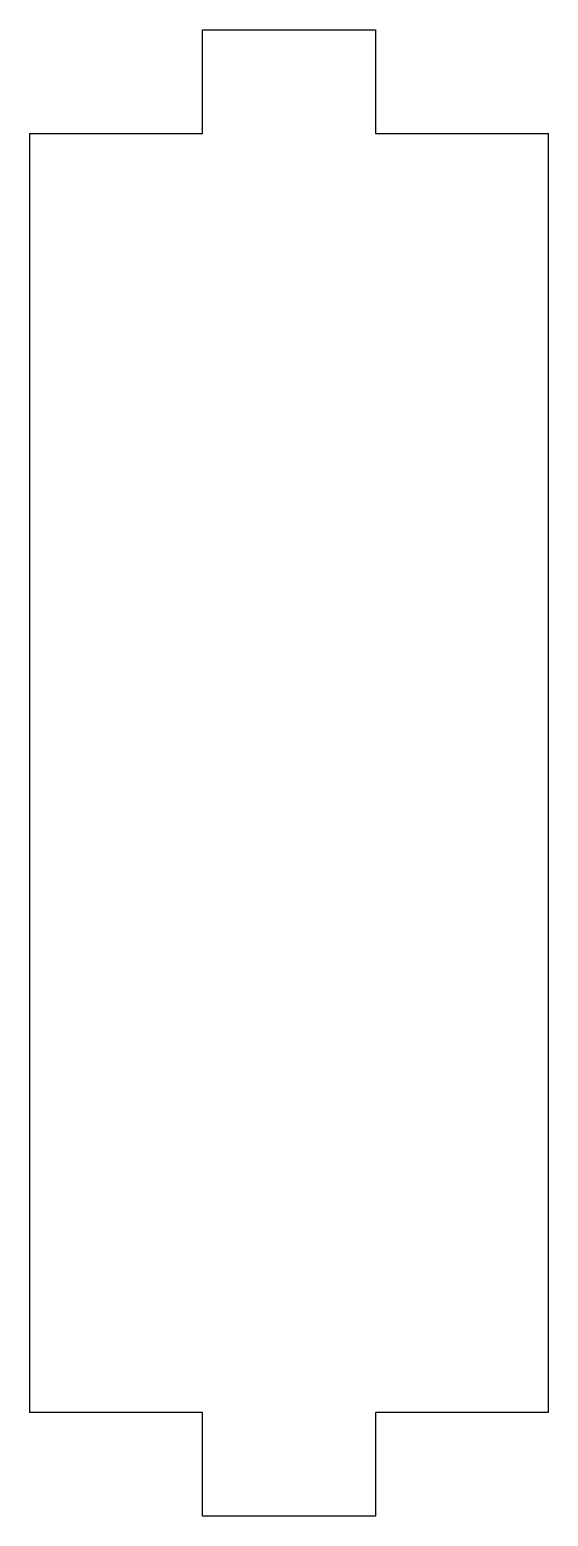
# Model space of a CAD drawing. Header units: millimetres. Extents: x 198.5 to 213.5, y 3 to 46.
import ezdxf

# ---------------------------------------------------------------- set-up
doc = ezdxf.new("R2010")
doc.units = ezdxf.units.MM
doc.layers.get('0').update_dxf_attribs({"linetype": 'CONTINUOUS'})

msp = doc.modelspace()

# ---------------------------------------------------------------- linework, layer by layer
msp.add_lwpolyline([(203.5, 6), (198.5, 6), (198.5, 43), (203.5, 43), (203.5, 46), (208.5, 46), (208.5, 43), (213.5, 43), (213.5, 6), (208.5, 6), (208.5, 3), (203.5, 3)], close=True)

doc.saveas('drawing.dxf')
